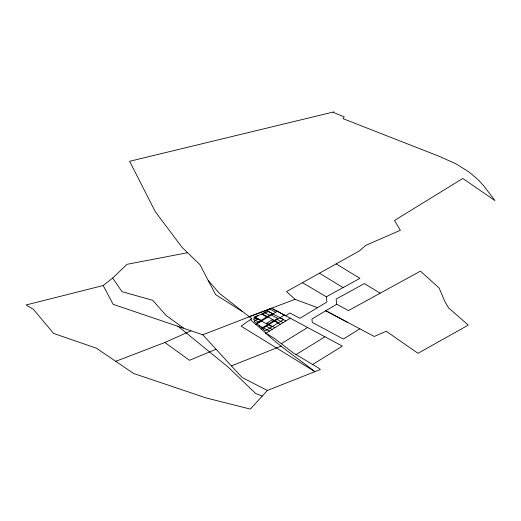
<?xml version="1.0" encoding="UTF-8"?>
<svg xmlns="http://www.w3.org/2000/svg" width="521" height="521" viewBox="0 0 521 521"><rect width="100%" height="100%" fill="white"/><g stroke="black" fill="none" stroke-linecap="round" stroke-linejoin="round"><path stroke-width="0.78" d="M251.754 318.663L241.093 326.159L314.788 371.551C298.357 358.767 280.891 347.22 265.586 332.971L275.088 338.878L293.375 353.004L318.377 367.904L320.369 369.506L267.377 390.463L250.36 409.109L205.932 397.881L133.61 373.466L96.398 348.21L53.611 333.427L33.337 309.266L26.05 304.987L103.197 285.534L112.66 278.058L127.052 264.303L187.586 252.711M302.48 282.675L326.322 296.781L326.914 302.037L299.875 318.305L289.923 312.978L285.716 315.791L271.578 308.217L202.767 334.782L113.161 304.323L103.197 285.534M359.822 328.829L343.359 339.073L312.242 322.414L311.981 318.963L336.716 304.212L348.412 310.607L420.414 271.135L439.125 288.009L444.927 301.705L448.64 307.983L468.288 325.097L418.005 353.31L386.211 331.245L374.234 336.475L325.469 310.568L347.338 322.206M258.149 315.485L254.854 317.517L271.988 326.771M256.443 323.287L270.594 314.56L277.654 318.351L262.714 327.566L259.191 325.664M255.889 324.479L277.309 311.265M261.386 329.239L284.368 315.062M312.639 364.485L342.382 346.133L290.256 318.22L265.964 333.206L250.334 319.666L251.741 318.657L219.419 293.362L208.179 280.422M296.071 354.612L324.941 336.794M281.327 343.697L307.592 327.501M326.322 296.781L359.952 278.344L336.169 263.88M115.727 361.327L164.864 342.499L190.92 330.855M267.377 390.463L242.05 377.458L216.039 349.265L189.488 360.304L164.864 342.499M231.604 365.846L281.19 346.074M317.211 307.52L295.042 299.334L249.09 316.677M262.219 396.116L255.642 393.44L228.042 367.005L177.869 326.113M271.61 308.211L290.256 318.22M275.7 312.255L269.832 309.09L261.601 314.17L267.468 317.341M267.091 310.783L272.958 313.948M279.998 317.758L285.866 320.923M264.342 312.476L270.21 315.648M277.257 319.451L283.124 322.623M262.31 313.922L278.579 322.707M280.376 324.316L272.164 319.874L266.667 323.261L274.886 327.702M261.972 320.728L256.104 317.556L253.362 319.249L259.23 322.421M266.27 326.224L272.138 329.396M263.528 327.917L269.396 331.089M380.161 293.199L364.355 283.587L336.13 299.061L336.716 304.212M319.438 273.219L343.078 287.592M242.193 311.48L215.596 294.639L199.973 264.707L182.129 247.429L155.284 211.676L129.631 161.282L333.889 111.891L333.596 112.536L344.244 116.821L343.098 118.684L439.672 156.508L456.201 163.952L469.16 172.093L478.447 180.012L483.996 186.127L494.95 200.598L462.791 178.449L394.527 220.474L400.369 230.289L365.625 245.437L359.477 250.881L286.537 291.571L295.042 299.334M183.438 327.983L166.114 315.492L152.699 300.278L122.044 291.701L112.66 278.058M202.767 334.782L216.039 349.265M257.407 319.099L254.027 321.19L265.261 330.926L283.574 319.627L268.628 311.545L253.766 317.133L257.407 319.099"/></g></svg>
